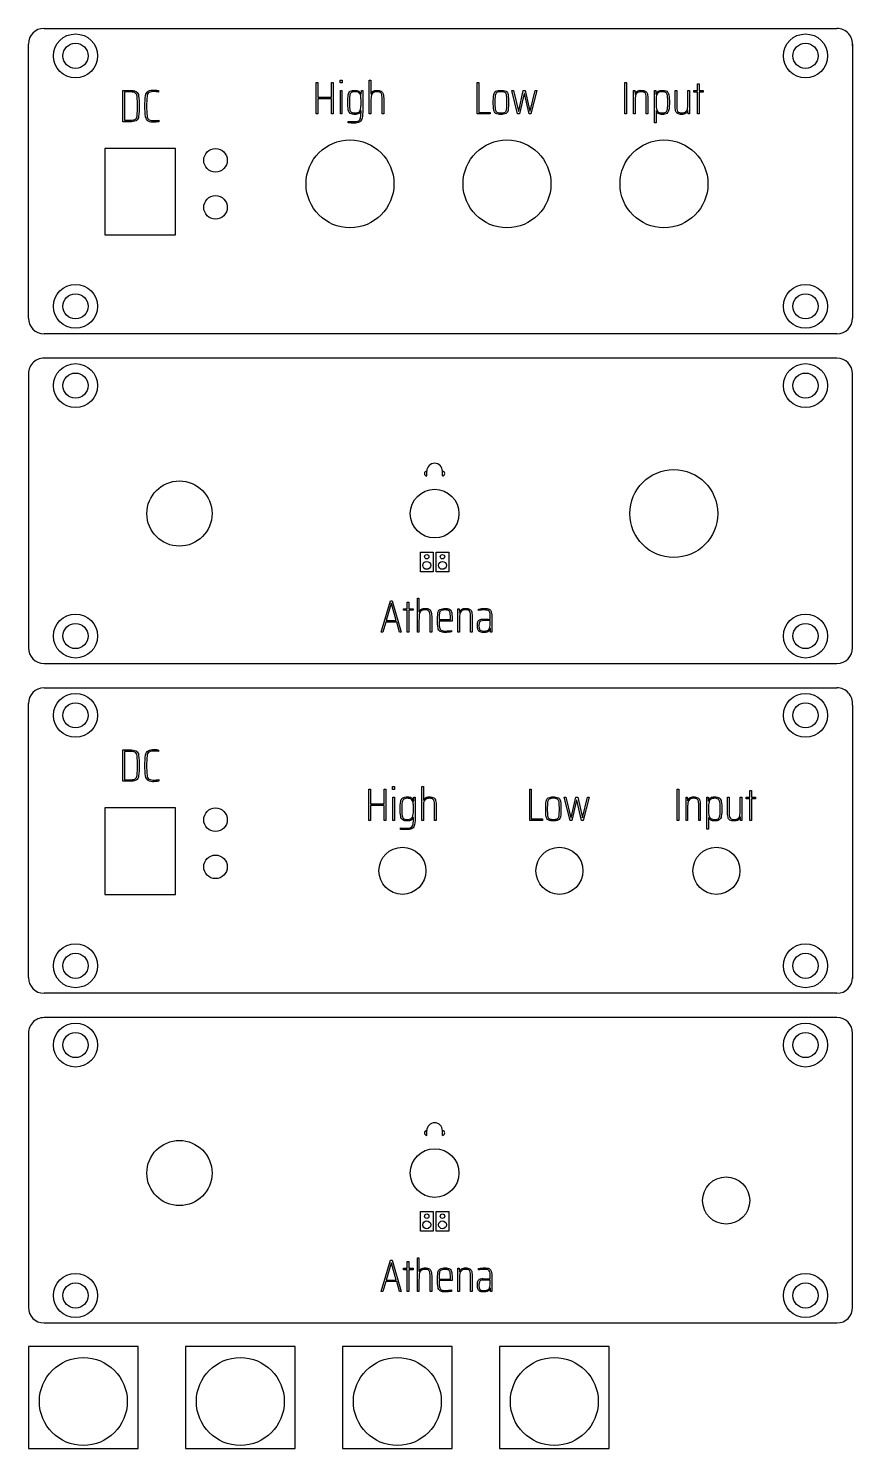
# Model space of a CAD drawing. Header units: millimetres. Extents: x 1 to 190, y 1 to 182.
# Drawn here: x 1 to 106, y 1 to 181.9 of the extents above; entities that cross this region are included whole.
import ezdxf

# ---------------------------------------------------------------- set-up
doc = ezdxf.new("R2010")
doc.units = ezdxf.units.MM
doc.layers.get('0').update_dxf_attribs({"lineweight": 25, "true_color": 0xffffff})

# ---------------------------------------------------------------- blocks, each defined once
blk = doc.blocks.new('block 1')
at = {"color": 1, "true_color": 0xff0000}
for p, q in [((-1, -0.6), (-1, 0)), ((1, -0.6), (1, 0))]:
    blk.add_line(p, q, dxfattribs=at)
for centre, radius, start, end in [((0, 0), 1, 0, 180), ((-1, -0.3), 0.3, 90, 270), ((1, -0.3), 0.3, 270, 90)]:
    blk.add_arc(centre, radius, start, end, dxfattribs=at)
blk = doc.blocks.new('block 2')
at = {"color": 1, "true_color": 0xff0000}
for p, q in [((-1.8, 1.2), (-0.2, 1.2)), ((-1.8, -1.3), (-1.8, 1.2)), ((-0.2, 1.2), (-0.2, -1.3)), ((0.2, 1.2), (1.8, 1.2)), ((0.2, -1.3), (0.2, 1.2)), ((1.8, 1.2), (1.8, -1.3)), ((-0.2, -1.3), (-1.8, -1.3)), ((1.8, -1.3), (0.2, -1.3))]:
    blk.add_line(p, q, dxfattribs=at)
for centre, radius in [((-1, -0.5), 0.5), ((-1, 0.6), 0.283), ((1, -0.5), 0.5), ((1, 0.6), 0.283)]:
    blk.add_circle(centre, radius, dxfattribs=at)

msp = doc.modelspace()

# ---------------------------------------------------------------- linework, layer by layer
for p, q in [((3, 181.9), (104, 181.9)), ((1, 145), (1, 179.9)), ((106, 179.9), (106, 145)), ((19.72, 166.6), (10.72, 166.6)), ((10.72, 166.6), (10.72, 155.6)), ((19.72, 155.6), (19.72, 166.6)), ((10.72, 155.6), (19.72, 155.6)), ((104, 143), (3, 143)), ((104, 139.9), (3, 139.9)), ((1, 137.9), (1, 103)), ((106, 103), (106, 137.9)), ((3, 101), (104, 101)), ((3, 97.9), (104, 97.9)), ((1, 61), (1, 95.9)), ((105.99, 95.7), (106, 60.86)), ((19.72, 82.6), (10.72, 82.6)), ((10.72, 82.6), (10.72, 71.6)), ((19.72, 71.6), (19.72, 82.6)), ((10.72, 71.6), (19.72, 71.6)), ((104, 59), (3, 59)), ((104, 55.9), (3, 55.9)), ((1, 53.9), (1, 19)), ((106, 19), (106, 53.9)), ((3, 17), (104, 17)), ((15, 14), (1, 14)), ((1, 14), (1, 1)), ((15, 1), (15, 14)), ((35, 14), (21, 14)), ((21, 14), (21, 1)), ((35, 1), (35, 14)), ((55, 14), (41, 14)), ((41, 14), (41, 1)), ((55, 1), (55, 14)), ((75, 14), (61, 14)), ((61, 14), (61, 1)), ((75, 1), (75, 14)), ((1, 1), (15, 1)), ((21, 1), (35, 1)), ((41, 1), (55, 1)), ((61, 1), (75, 1))]:
    msp.add_line(p, q)
at = {"color": 1, "true_color": 0xff0000, "flags": 128}
for points in [[(13.04, 174), (13.93, 174, -0.122867), (14.73, 173.86, -0.2223), (15.04, 173.33, -0.040091), (15.11, 172, -0.040114), (15.04, 170.67, -0.221995), (14.73, 170.14, -0.123146), (13.93, 170), (13.04, 170)], [(13.89, 170.2, 0.102889), (14.58, 170.29, 0.235598), (14.84, 170.74, 0.038495), (14.9, 172, 0.04012), (14.84, 173.26, 0.231086), (14.58, 173.71, 0.103813), (13.89, 173.8), (13.25, 173.8), (13.25, 170.2)], [(17.6, 170.01, -0.052048), (16.98, 169.95, -0.128889), (16.24, 170.09, -0.211008), (15.93, 170.65, -0.043341), (15.85, 172, -0.043302), (15.93, 173.35, -0.208597), (16.24, 173.9, -0.131484), (16.98, 174.05, -0.028645), (17.31, 174.03, -0.034962), (17.59, 173.98), (17.59, 173.79, 0.052522), (17.03, 173.85, 0.128668), (16.37, 173.73, 0.214802), (16.12, 173.25, 0.035998), (16.06, 172, 0.035998), (16.12, 170.75, 0.214802), (16.37, 170.27, 0.128668), (17.03, 170.15, 0.026523), (17.33, 170.17, 0.024471), (17.6, 170.21)], [(42.54, 169.84, -0.01761), (41.74, 169.87), (41.74, 170.06, 0.019791), (42.52, 170.03, 0.133864), (43.09, 170.14, 0.207149), (43.32, 170.52, 0.048878), (43.38, 171.35), (43.38, 171.4), (43.36, 171.4, -0.202024), (43.1, 171.06, -0.126772), (42.6, 170.95, -0.141326), (42.01, 171.08, -0.197094), (41.75, 171.52, -0.049928), (41.69, 172.48, -0.049914), (41.75, 173.45, -0.197094), (42.01, 173.89, -0.141326), (42.6, 174.01, -0.115469), (43.1, 173.91, -0.218241), (43.38, 173.51), (43.41, 173.51), (43.42, 173.97), (43.59, 173.97), (43.59, 171.46, -0.051788), (43.51, 170.47, -0.196112), (43.21, 169.99, -0.143771)], [(42.64, 171.14, 0.150992), (43.09, 171.25, 0.191171), (43.31, 171.61, 0.041435), (43.37, 171.98, 0.017574), (43.38, 172.48, 0.011122), (43.37, 172.98, 0.04678), (43.33, 173.31, 0.17791), (43.1, 173.71, 0.157162), (42.64, 173.83, 0.130106), (42.14, 173.73, 0.210784), (41.94, 173.37, 0.042405), (41.89, 172.48, 0.042419), (41.94, 171.6, 0.210784), (42.14, 171.23, 0.130106)], [(46.06, 172.83, 0.053829), (46.01, 173.48, 0.224092), (45.82, 173.76, 0.110391), (45.38, 173.83, 0.199731), (44.87, 173.66, 0.167681), (44.67, 173.25, 0.032139), (44.64, 172.53), (44.64, 171), (44.43, 171), (44.43, 175.32), (44.64, 175.32), (44.64, 173.58), (44.66, 173.58), (44.66, 173.58), (44.66, 173.59), (44.66, 173.59), (44.67, 173.59), (44.67, 173.6), (44.67, 173.6), (44.67, 173.6), (44.67, 173.61), (44.67, 173.61), (44.67, 173.61), (44.67, 173.62), (44.68, 173.62), (44.68, 173.62), (44.68, 173.63), (44.68, 173.63), (44.68, 173.63), (44.68, 173.64), (44.68, 173.64), (44.68, 173.64), (44.69, 173.65), (44.69, 173.65), (44.69, 173.65), (44.69, 173.66), (44.69, 173.66), (44.69, 173.66), (44.69, 173.66), (44.7, 173.67), (44.7, 173.67), (44.7, 173.67), (44.7, 173.68), (44.7, 173.68), (44.7, 173.68), (44.71, 173.69), (44.71, 173.69), (44.71, 173.69), (44.71, 173.69), (44.71, 173.7), (44.71, 173.7), (44.72, 173.7), (44.72, 173.71), (44.72, 173.71), (44.72, 173.71), (44.72, 173.71), (44.72, 173.72), (44.73, 173.72), (44.73, 173.72), (44.73, 173.72), (44.73, 173.73), (44.73, 173.73), (44.73, 173.73), (44.74, 173.74), (44.74, 173.74), (44.74, 173.74), (44.74, 173.74), (44.74, 173.75), (44.75, 173.75), (44.75, 173.75), (44.75, 173.75), (44.75, 173.76), (44.75, 173.76), (44.76, 173.76), (44.76, 173.76), (44.76, 173.77), (44.76, 173.77), (44.76, 173.77), (44.77, 173.77), (44.77, 173.78), (44.77, 173.78), (44.77, 173.78), (44.77, 173.78), (44.78, 173.79), (44.78, 173.79), (44.78, 173.79), (44.78, 173.79), (44.79, 173.8), (44.79, 173.8), (44.79, 173.8), (44.79, 173.8), (44.79, 173.81), (44.8, 173.81), (44.8, 173.81), (44.8, 173.81), (44.8, 173.82), (44.81, 173.82), (44.81, 173.82), (44.81, 173.82), (44.81, 173.82), (44.82, 173.83), (44.82, 173.83), (44.82, 173.83), (44.82, 173.83), (44.82, 173.84), (44.83, 173.84), (44.83, 173.84), (44.83, 173.84), (44.83, 173.84), (44.84, 173.85), (44.84, 173.85), (44.84, 173.85), (44.85, 173.85), (44.85, 173.85), (44.85, 173.86), (44.85, 173.86), (44.86, 173.86), (44.86, 173.86), (44.86, 173.86), (44.86, 173.87), (44.87, 173.87), (44.87, 173.87), (44.87, 173.87), (44.87, 173.87), (44.88, 173.88), (44.88, 173.88), (44.88, 173.88), (44.89, 173.88), (44.89, 173.88), (44.89, 173.88), (44.89, 173.89), (44.9, 173.89), (44.9, 173.89), (44.9, 173.89), (44.91, 173.89), (44.91, 173.9), (44.91, 173.9), (44.91, 173.9), (44.92, 173.9), (44.92, 173.9), (44.92, 173.9), (44.93, 173.91), (44.93, 173.91), (44.93, 173.91), (44.94, 173.91), (44.94, 173.91), (44.94, 173.91), (44.94, 173.92), (44.95, 173.92), (44.95, 173.92), (44.95, 173.92), (44.96, 173.92), (44.96, 173.92), (44.96, 173.92), (44.97, 173.93), (44.97, 173.93), (44.97, 173.93), (44.98, 173.93), (44.98, 173.93), (44.98, 173.93), (44.99, 173.94), (44.99, 173.94), (44.99, 173.94), (45, 173.94), (45, 173.94), (45, 173.94), (45.01, 173.94), (45.01, 173.94), (45.01, 173.95), (45.02, 173.95), (45.02, 173.95), (45.02, 173.95), (45.03, 173.95), (45.03, 173.95), (45.03, 173.95), (45.04, 173.95), (45.04, 173.96), (45.04, 173.96), (45.05, 173.96), (45.05, 173.96), (45.06, 173.96), (45.06, 173.96), (45.06, 173.96), (45.07, 173.96), (45.07, 173.97), (45.07, 173.97), (45.08, 173.97), (45.08, 173.97), (45.08, 173.97), (45.09, 173.97), (45.09, 173.97), (45.1, 173.97), (45.1, 173.97), (45.1, 173.97), (45.11, 173.98), (45.11, 173.98), (45.11, 173.98), (45.12, 173.98), (45.12, 173.98), (45.13, 173.98), (45.13, 173.98), (45.13, 173.98), (45.14, 173.98), (45.14, 173.98), (45.15, 173.98), (45.15, 173.99), (45.15, 173.99), (45.16, 173.99), (45.16, 173.99), (45.17, 173.99), (45.17, 173.99), (45.17, 173.99), (45.18, 173.99), (45.18, 173.99), (45.19, 173.99), (45.19, 173.99), (45.19, 173.99), (45.2, 173.99), (45.2, 174), (45.21, 174), (45.21, 174), (45.21, 174), (45.22, 174), (45.22, 174), (45.23, 174), (45.23, 174), (45.24, 174), (45.24, 174), (45.24, 174), (45.25, 174), (45.25, 174), (45.26, 174), (45.26, 174), (45.27, 174), (45.27, 174), (45.28, 174), (45.28, 174), (45.28, 174.01), (45.29, 174.01), (45.29, 174.01), (45.3, 174.01), (45.3, 174.01), (45.31, 174.01), (45.31, 174.01), (45.32, 174.01), (45.32, 174.01), (45.32, 174.01), (45.33, 174.01), (45.33, 174.01), (45.34, 174.01), (45.34, 174.01), (45.35, 174.01), (45.35, 174.01), (45.36, 174.01), (45.36, 174.01), (45.37, 174.01), (45.37, 174.01), (45.38, 174.01), (45.38, 174.01), (45.39, 174.01), (45.39, 174.01), (45.4, 174.01), (45.4, 174.01), (45.4, 174.01), (45.41, 174.01), (45.41, 174.01), (45.42, 174.01), (45.42, 174.01), (45.43, 174.01, -0.136295), (45.96, 173.9, -0.197021), (46.2, 173.55, -0.058789), (46.26, 172.86), (46.26, 171), (46.06, 171)], [(61.19, 170.95, -0.124074), (60.54, 171.07, -0.22217), (60.29, 171.49, -0.042161), (60.23, 172.48, -0.041898), (60.29, 173.47, -0.219233), (60.54, 173.89, -0.127095), (61.19, 174.01, -0.125954), (61.85, 173.89, -0.220964), (62.11, 173.47, -0.042143), (62.17, 172.48, -0.042407), (62.11, 171.49, -0.221585), (61.85, 171.07, -0.123765)], [(61.19, 171.14, 0.132399), (61.73, 171.24, 0.217574), (61.92, 171.59, 0.03455), (61.96, 172.48, 0.03442), (61.92, 173.37, 0.21423), (61.73, 173.72, 0.135726), (61.19, 173.83, 0.137251), (60.67, 173.72, 0.211854), (60.47, 173.37, 0.034134), (60.43, 172.48, 0.034264), (60.47, 171.59, 0.215195), (60.67, 171.24, 0.133891)], [(79.72, 172.83, 0.053829), (79.67, 173.48, 0.224092), (79.48, 173.76, 0.110391), (79.04, 173.83, 0.199731), (78.53, 173.66, 0.167681), (78.33, 173.25, 0.032139), (78.3, 172.53), (78.3, 171), (78.1, 171), (78.1, 173.97), (78.25, 173.97), (78.28, 173.51), (78.3, 173.51, -0.16057), (78.53, 173.88, -0.164033), (79.09, 174.01, -0.136295), (79.62, 173.9, -0.197021), (79.86, 173.55, -0.058789), (79.92, 172.86), (79.92, 171), (79.72, 171)], [(80.76, 173.97), (80.92, 173.97), (80.94, 173.51), (80.96, 173.51, -0.219118), (81.24, 173.91, -0.115345), (81.75, 174.01, -0.140494), (82.33, 173.89, -0.198989), (82.59, 173.44, -0.049925), (82.66, 172.48, -0.050169), (82.59, 171.52, -0.196524), (82.33, 171.08, -0.141444), (81.75, 170.95, -0.126641), (81.24, 171.06, -0.203044), (80.98, 171.4), (80.96, 171.4), (80.96, 169.88), (80.76, 169.88)], [(81.71, 171.14, 0.130106), (82.2, 171.23, 0.210784), (82.4, 171.6, 0.042419), (82.46, 172.48, 0.042405), (82.4, 173.37, 0.210784), (82.2, 173.73, 0.130106), (81.71, 173.83, 0.148977), (81.25, 173.71, 0.194845), (81.03, 173.35, 0.044686), (80.97, 172.99, 0.014322), (80.96, 172.48, 0.048153), (81.01, 171.67, 0.176522), (81.25, 171.26, 0.160618)], [(85.03, 171.45), (85.01, 171.45, -0.165342), (84.77, 171.09, -0.160836), (84.22, 170.95, -0.136295), (83.68, 171.06, -0.197021), (83.45, 171.41, -0.058789), (83.39, 172.1), (83.39, 173.97), (83.59, 173.97), (83.59, 172.13, 0.056371), (83.64, 171.49, 0.220909), (83.83, 171.21, 0.110913), (84.26, 171.14, 0.199988), (84.77, 171.3, 0.167013), (84.97, 171.72, 0.032452), (85.01, 172.43), (85.01, 173.97), (85.21, 173.97), (85.21, 171), (85.05, 171)], [(52.18, 106.83, 0.053829), (52.13, 107.48, 0.224092), (51.94, 107.76, 0.110391), (51.51, 107.83, 0.199731), (50.99, 107.66, 0.167681), (50.8, 107.25, 0.032139), (50.76, 106.53), (50.76, 105), (50.56, 105), (50.56, 109.32), (50.76, 109.32), (50.76, 107.58), (50.78, 107.58), (50.79, 107.58), (50.79, 107.59), (50.79, 107.59), (50.79, 107.59), (50.79, 107.6), (50.79, 107.6), (50.79, 107.6), (50.79, 107.61), (50.79, 107.61), (50.8, 107.61), (50.8, 107.62), (50.8, 107.62), (50.8, 107.62), (50.8, 107.63), (50.8, 107.63), (50.8, 107.63), (50.81, 107.64), (50.81, 107.64), (50.81, 107.64), (50.81, 107.65), (50.81, 107.65), (50.81, 107.65), (50.81, 107.66), (50.82, 107.66), (50.82, 107.66), (50.82, 107.66), (50.82, 107.67), (50.82, 107.67), (50.82, 107.67), (50.82, 107.68), (50.83, 107.68), (50.83, 107.68), (50.83, 107.69), (50.83, 107.69), (50.83, 107.69), (50.83, 107.69), (50.84, 107.7), (50.84, 107.7), (50.84, 107.7), (50.84, 107.71), (50.84, 107.71), (50.84, 107.71), (50.85, 107.71), (50.85, 107.72), (50.85, 107.72), (50.85, 107.72), (50.85, 107.72), (50.85, 107.73), (50.86, 107.73), (50.86, 107.73), (50.86, 107.74), (50.86, 107.74), (50.86, 107.74), (50.87, 107.74), (50.87, 107.75), (50.87, 107.75), (50.87, 107.75), (50.87, 107.75), (50.87, 107.76), (50.88, 107.76), (50.88, 107.76), (50.88, 107.76), (50.88, 107.77), (50.88, 107.77), (50.89, 107.77), (50.89, 107.77), (50.89, 107.78), (50.89, 107.78), (50.9, 107.78), (50.9, 107.78), (50.9, 107.79), (50.9, 107.79), (50.9, 107.79), (50.91, 107.79), (50.91, 107.8), (50.91, 107.8), (50.91, 107.8), (50.92, 107.8), (50.92, 107.81), (50.92, 107.81), (50.92, 107.81), (50.92, 107.81), (50.93, 107.82), (50.93, 107.82), (50.93, 107.82), (50.93, 107.82), (50.94, 107.82), (50.94, 107.83), (50.94, 107.83), (50.94, 107.83), (50.95, 107.83), (50.95, 107.84), (50.95, 107.84), (50.95, 107.84), (50.96, 107.84), (50.96, 107.84), (50.96, 107.85), (50.96, 107.85), (50.97, 107.85), (50.97, 107.85), (50.97, 107.85), (50.97, 107.86), (50.98, 107.86), (50.98, 107.86), (50.98, 107.86), (50.98, 107.86), (50.99, 107.87), (50.99, 107.87), (50.99, 107.87), (50.99, 107.87), (51, 107.87), (51, 107.88), (51, 107.88), (51.01, 107.88), (51.01, 107.88), (51.01, 107.88), (51.01, 107.88), (51.02, 107.89), (51.02, 107.89), (51.02, 107.89), (51.03, 107.89), (51.03, 107.89), (51.03, 107.9), (51.03, 107.9), (51.04, 107.9), (51.04, 107.9), (51.04, 107.9), (51.05, 107.9), (51.05, 107.91), (51.05, 107.91), (51.06, 107.91), (51.06, 107.91), (51.06, 107.91), (51.06, 107.91), (51.07, 107.92), (51.07, 107.92), (51.07, 107.92), (51.08, 107.92), (51.08, 107.92), (51.08, 107.92), (51.09, 107.92), (51.09, 107.93), (51.09, 107.93), (51.1, 107.93), (51.1, 107.93), (51.1, 107.93), (51.11, 107.93), (51.11, 107.94), (51.11, 107.94), (51.12, 107.94), (51.12, 107.94), (51.12, 107.94), (51.13, 107.94), (51.13, 107.94), (51.13, 107.94), (51.14, 107.95), (51.14, 107.95), (51.14, 107.95), (51.15, 107.95), (51.15, 107.95), (51.15, 107.95), (51.16, 107.95), (51.16, 107.95), (51.16, 107.96), (51.17, 107.96), (51.17, 107.96), (51.17, 107.96), (51.18, 107.96), (51.18, 107.96), (51.19, 107.96), (51.19, 107.96), (51.19, 107.97), (51.2, 107.97), (51.2, 107.97), (51.2, 107.97), (51.21, 107.97), (51.21, 107.97), (51.22, 107.97), (51.22, 107.97), (51.22, 107.97), (51.23, 107.97), (51.23, 107.98), (51.23, 107.98), (51.24, 107.98), (51.24, 107.98), (51.25, 107.98), (51.25, 107.98), (51.25, 107.98), (51.26, 107.98), (51.26, 107.98), (51.26, 107.98), (51.27, 107.98), (51.27, 107.99), (51.28, 107.99), (51.28, 107.99), (51.28, 107.99), (51.29, 107.99), (51.29, 107.99), (51.3, 107.99), (51.3, 107.99), (51.31, 107.99), (51.31, 107.99), (51.31, 107.99), (51.32, 107.99), (51.32, 107.99), (51.33, 108), (51.33, 108), (51.33, 108), (51.34, 108), (51.34, 108), (51.35, 108), (51.35, 108), (51.36, 108), (51.36, 108), (51.36, 108), (51.37, 108), (51.37, 108), (51.38, 108), (51.38, 108), (51.39, 108), (51.39, 108), (51.39, 108), (51.4, 108), (51.4, 108), (51.41, 108.01), (51.41, 108.01), (51.42, 108.01), (51.42, 108.01), (51.43, 108.01), (51.43, 108.01), (51.43, 108.01), (51.44, 108.01), (51.44, 108.01), (51.45, 108.01), (51.45, 108.01), (51.46, 108.01), (51.46, 108.01), (51.47, 108.01), (51.47, 108.01), (51.48, 108.01), (51.48, 108.01), (51.49, 108.01), (51.49, 108.01), (51.49, 108.01), (51.5, 108.01), (51.5, 108.01), (51.51, 108.01), (51.51, 108.01), (51.52, 108.01), (51.52, 108.01), (51.53, 108.01), (51.53, 108.01), (51.54, 108.01), (51.54, 108.01), (51.55, 108.01), (51.55, 108.01, -0.136295), (52.09, 107.9, -0.197021), (52.32, 107.55, -0.058789), (52.38, 106.86), (52.38, 105), (52.18, 105)], [(54.98, 106.41), (53.32, 106.41, 0.045746), (53.37, 105.6, 0.208794), (53.59, 105.24, 0.133611), (54.13, 105.14, 0.026382), (54.53, 105.16, 0.029291), (54.9, 105.22), (54.9, 105.03, -0.026894), (54.54, 104.98, -0.025861), (54.1, 104.95, -0.130201), (53.46, 105.08, -0.20984), (53.19, 105.51, -0.050244), (53.12, 106.48, -0.038887), (53.17, 107.44, -0.210723), (53.43, 107.87, -0.141013), (54.1, 108.01, -0.148705), (54.7, 107.88, -0.204159), (54.93, 107.45, -0.036381), (54.98, 106.49)], [(54.09, 107.83, 0.119564), (53.57, 107.74, 0.221664), (53.37, 107.41, 0.044533), (53.32, 106.6), (54.78, 106.6), (54.78, 106.72, 0.058568), (54.72, 107.45, 0.213075), (54.52, 107.75, 0.11379)], [(57.34, 106.83, 0.053829), (57.29, 107.48, 0.224092), (57.11, 107.76, 0.110391), (56.67, 107.83, 0.199731), (56.16, 107.66, 0.167681), (55.96, 107.25, 0.032139), (55.92, 106.53), (55.92, 105), (55.72, 105), (55.72, 107.97), (55.88, 107.97), (55.9, 107.51), (55.92, 107.51, -0.16057), (56.16, 107.88, -0.164033), (56.71, 108.01, -0.136295), (57.25, 107.9, -0.197021), (57.48, 107.55, -0.058789), (57.55, 106.86), (57.55, 105), (57.34, 105)], [(59.03, 104.95, -0.087098), (58.55, 105.02, -0.201347), (58.28, 105.27, -0.106595), (58.2, 105.8, -0.081119), (58.26, 106.31, -0.205894), (58.48, 106.57, -0.108668), (58.92, 106.65, -0.007291), (59.84, 106.62), (59.84, 106.88, 0.063387), (59.79, 107.51, 0.240239), (59.58, 107.76, 0.087065), (59.08, 107.83, 0.025903), (58.71, 107.8, 0.022618), (58.35, 107.75), (58.35, 107.94, -0.047627), (59.14, 108.01, -0.104614), (59.71, 107.92, -0.217057), (59.97, 107.6, -0.072088), (60.05, 106.92), (60.05, 105), (59.89, 105), (59.87, 105.45), (59.84, 105.45, -0.239897), (59.55, 105.05, -0.105193)], [(59.03, 105.14, 0.086144), (59.49, 105.2, 0.234735), (59.74, 105.49, 0.041434), (59.82, 105.83, 0.033738), (59.84, 106.22), (59.84, 106.46), (58.97, 106.46, 0.087257), (58.61, 106.41, 0.232063), (58.45, 106.23, 0.075336), (58.4, 105.8, 0.083897), (58.45, 105.38, 0.223433), (58.64, 105.19, 0.087864)], [(13.04, 90), (13.93, 90, -0.122867), (14.73, 89.86, -0.2223), (15.04, 89.33, -0.040091), (15.11, 88, -0.040114), (15.04, 86.67, -0.221995), (14.73, 86.14, -0.123146), (13.93, 86), (13.04, 86)], [(13.89, 86.2, 0.102889), (14.58, 86.29, 0.235598), (14.84, 86.74, 0.038495), (14.9, 88, 0.04012), (14.84, 89.26, 0.231086), (14.58, 89.71, 0.103813), (13.89, 89.8), (13.25, 89.8), (13.25, 86.2)], [(17.6, 86.01, -0.052048), (16.98, 85.95, -0.128889), (16.24, 86.09, -0.211008), (15.93, 86.65, -0.043341), (15.85, 88, -0.043302), (15.93, 89.35, -0.208597), (16.24, 89.9, -0.131484), (16.98, 90.05, -0.028645), (17.31, 90.03, -0.034962), (17.59, 89.98), (17.59, 89.79, 0.052522), (17.03, 89.85, 0.128668), (16.37, 89.73, 0.214802), (16.12, 89.25, 0.035998), (16.06, 88, 0.035998), (16.12, 86.75, 0.214802), (16.37, 86.27, 0.128668), (17.03, 86.15, 0.026523), (17.33, 86.17, 0.024471), (17.6, 86.21)], [(52.74, 82.83, 0.053829), (52.69, 83.48, 0.224092), (52.5, 83.76, 0.110391), (52.06, 83.83, 0.199731), (51.55, 83.66, 0.167681), (51.35, 83.25, 0.032139), (51.32, 82.53), (51.32, 81), (51.11, 81), (51.11, 85.32), (51.32, 85.32), (51.32, 83.58), (51.34, 83.58), (51.34, 83.58), (51.34, 83.59), (51.34, 83.59), (51.35, 83.59), (51.35, 83.6), (51.35, 83.6), (51.35, 83.6), (51.35, 83.61), (51.35, 83.61), (51.35, 83.61), (51.35, 83.62), (51.36, 83.62), (51.36, 83.62), (51.36, 83.63), (51.36, 83.63), (51.36, 83.63), (51.36, 83.64), (51.36, 83.64), (51.36, 83.64), (51.37, 83.65), (51.37, 83.65), (51.37, 83.65), (51.37, 83.66), (51.37, 83.66), (51.37, 83.66), (51.37, 83.66), (51.38, 83.67), (51.38, 83.67), (51.38, 83.67), (51.38, 83.68), (51.38, 83.68), (51.38, 83.68), (51.39, 83.69), (51.39, 83.69), (51.39, 83.69), (51.39, 83.69), (51.39, 83.7), (51.39, 83.7), (51.4, 83.7), (51.4, 83.71), (51.4, 83.71), (51.4, 83.71), (51.4, 83.71), (51.4, 83.72), (51.41, 83.72), (51.41, 83.72), (51.41, 83.72), (51.41, 83.73), (51.41, 83.73), (51.41, 83.73), (51.42, 83.74), (51.42, 83.74), (51.42, 83.74), (51.42, 83.74), (51.42, 83.75), (51.43, 83.75), (51.43, 83.75), (51.43, 83.75), (51.43, 83.76), (51.43, 83.76), (51.44, 83.76), (51.44, 83.76), (51.44, 83.77), (51.44, 83.77), (51.44, 83.77), (51.45, 83.77), (51.45, 83.78), (51.45, 83.78), (51.45, 83.78), (51.45, 83.78), (51.46, 83.79), (51.46, 83.79), (51.46, 83.79), (51.46, 83.79), (51.47, 83.8), (51.47, 83.8), (51.47, 83.8), (51.47, 83.8), (51.47, 83.81), (51.48, 83.81), (51.48, 83.81), (51.48, 83.81), (51.48, 83.82), (51.49, 83.82), (51.49, 83.82), (51.49, 83.82), (51.49, 83.82), (51.5, 83.83), (51.5, 83.83), (51.5, 83.83), (51.5, 83.83), (51.5, 83.84), (51.51, 83.84), (51.51, 83.84), (51.51, 83.84), (51.51, 83.84), (51.52, 83.85), (51.52, 83.85), (51.52, 83.85), (51.53, 83.85), (51.53, 83.85), (51.53, 83.86), (51.53, 83.86), (51.54, 83.86), (51.54, 83.86), (51.54, 83.86), (51.54, 83.87), (51.55, 83.87), (51.55, 83.87), (51.55, 83.87), (51.55, 83.87), (51.56, 83.88), (51.56, 83.88), (51.56, 83.88), (51.57, 83.88), (51.57, 83.88), (51.57, 83.88), (51.57, 83.89), (51.58, 83.89), (51.58, 83.89), (51.58, 83.89), (51.59, 83.89), (51.59, 83.9), (51.59, 83.9), (51.59, 83.9), (51.6, 83.9), (51.6, 83.9), (51.6, 83.9), (51.61, 83.91), (51.61, 83.91), (51.61, 83.91), (51.62, 83.91), (51.62, 83.91), (51.62, 83.91), (51.62, 83.92), (51.63, 83.92), (51.63, 83.92), (51.63, 83.92), (51.64, 83.92), (51.64, 83.92), (51.64, 83.92), (51.65, 83.93), (51.65, 83.93), (51.65, 83.93), (51.66, 83.93), (51.66, 83.93), (51.66, 83.93), (51.67, 83.94), (51.67, 83.94), (51.67, 83.94), (51.68, 83.94), (51.68, 83.94), (51.68, 83.94), (51.69, 83.94), (51.69, 83.94), (51.69, 83.95), (51.7, 83.95), (51.7, 83.95), (51.7, 83.95), (51.71, 83.95), (51.71, 83.95), (51.71, 83.95), (51.72, 83.95), (51.72, 83.96), (51.72, 83.96), (51.73, 83.96), (51.73, 83.96), (51.74, 83.96), (51.74, 83.96), (51.74, 83.96), (51.75, 83.96), (51.75, 83.97), (51.75, 83.97), (51.76, 83.97), (51.76, 83.97), (51.76, 83.97), (51.77, 83.97), (51.77, 83.97), (51.78, 83.97), (51.78, 83.97), (51.78, 83.97), (51.79, 83.98), (51.79, 83.98), (51.79, 83.98), (51.8, 83.98), (51.8, 83.98), (51.81, 83.98), (51.81, 83.98), (51.81, 83.98), (51.82, 83.98), (51.82, 83.98), (51.83, 83.98), (51.83, 83.99), (51.83, 83.99), (51.84, 83.99), (51.84, 83.99), (51.85, 83.99), (51.85, 83.99), (51.85, 83.99), (51.86, 83.99), (51.86, 83.99), (51.87, 83.99), (51.87, 83.99), (51.87, 83.99), (51.88, 83.99), (51.88, 84), (51.89, 84), (51.89, 84), (51.89, 84), (51.9, 84), (51.9, 84), (51.91, 84), (51.91, 84), (51.92, 84), (51.92, 84), (51.92, 84), (51.93, 84), (51.93, 84), (51.94, 84), (51.94, 84), (51.95, 84), (51.95, 84), (51.96, 84), (51.96, 84), (51.96, 84.01), (51.97, 84.01), (51.97, 84.01), (51.98, 84.01), (51.98, 84.01), (51.99, 84.01), (51.99, 84.01), (52, 84.01), (52, 84.01), (52, 84.01), (52.01, 84.01), (52.01, 84.01), (52.02, 84.01), (52.02, 84.01), (52.03, 84.01), (52.03, 84.01), (52.04, 84.01), (52.04, 84.01), (52.05, 84.01), (52.05, 84.01), (52.06, 84.01), (52.06, 84.01), (52.07, 84.01), (52.07, 84.01), (52.08, 84.01), (52.08, 84.01), (52.08, 84.01), (52.09, 84.01), (52.09, 84.01), (52.1, 84.01), (52.1, 84.01), (52.11, 84.01, -0.136295), (52.64, 83.9, -0.197021), (52.88, 83.55, -0.058789), (52.94, 82.86), (52.94, 81), (52.74, 81)], [(49.22, 79.84, -0.01761), (48.42, 79.87), (48.42, 80.06, 0.019791), (49.2, 80.03, 0.133864), (49.77, 80.14, 0.207149), (50, 80.52, 0.048878), (50.06, 81.35), (50.06, 81.4), (50.04, 81.4, -0.202024), (49.78, 81.06, -0.126772), (49.28, 80.95, -0.141326), (48.69, 81.08, -0.197094), (48.43, 81.52, -0.049928), (48.37, 82.48, -0.049914), (48.43, 83.45, -0.197094), (48.69, 83.89, -0.141326), (49.28, 84.01, -0.115469), (49.78, 83.91, -0.218241), (50.06, 83.51), (50.09, 83.51), (50.1, 83.97), (50.27, 83.97), (50.27, 81.46, -0.051788), (50.19, 80.47, -0.196112), (49.89, 79.99, -0.143771)], [(49.32, 81.14, 0.150992), (49.77, 81.25, 0.191171), (49.99, 81.61, 0.041435), (50.05, 81.98, 0.017574), (50.06, 82.48, 0.011122), (50.05, 82.98, 0.04678), (50.01, 83.31, 0.17791), (49.78, 83.71, 0.157162), (49.32, 83.83, 0.130106), (48.82, 83.73, 0.210784), (48.62, 83.37, 0.042405), (48.57, 82.48, 0.042419), (48.62, 81.6, 0.210784), (48.82, 81.23, 0.130106)], [(67.87, 80.95, -0.124074), (67.22, 81.07, -0.22217), (66.97, 81.49, -0.042161), (66.91, 82.48, -0.041898), (66.97, 83.47, -0.219233), (67.22, 83.89, -0.127095), (67.87, 84.01, -0.125954), (68.53, 83.89, -0.220964), (68.79, 83.47, -0.042143), (68.85, 82.48, -0.042407), (68.79, 81.49, -0.221585), (68.53, 81.07, -0.123765)], [(67.87, 81.14, 0.132399), (68.41, 81.24, 0.217574), (68.6, 81.59, 0.03455), (68.64, 82.48, 0.03442), (68.6, 83.37, 0.21423), (68.41, 83.72, 0.135726), (67.87, 83.83, 0.137251), (67.35, 83.72, 0.211854), (67.15, 83.37, 0.034134), (67.11, 82.48, 0.034264), (67.15, 81.59, 0.215195), (67.35, 81.24, 0.133891)], [(86.4, 82.83, 0.053829), (86.35, 83.48, 0.224092), (86.16, 83.76, 0.110391), (85.72, 83.83, 0.199731), (85.21, 83.66, 0.167681), (85.01, 83.25, 0.032139), (84.98, 82.53), (84.98, 81), (84.78, 81), (84.78, 83.97), (84.93, 83.97), (84.96, 83.51), (84.98, 83.51, -0.16057), (85.21, 83.88, -0.164033), (85.77, 84.01, -0.136295), (86.3, 83.9, -0.197021), (86.54, 83.55, -0.058789), (86.6, 82.86), (86.6, 81), (86.4, 81)], [(87.44, 83.97), (87.6, 83.97), (87.62, 83.51), (87.64, 83.51, -0.219118), (87.92, 83.91, -0.115345), (88.43, 84.01, -0.140494), (89.01, 83.89, -0.198989), (89.27, 83.44, -0.049925), (89.34, 82.48, -0.050169), (89.27, 81.52, -0.196524), (89.01, 81.08, -0.141444), (88.43, 80.95, -0.126641), (87.92, 81.06, -0.203044), (87.66, 81.4), (87.64, 81.4), (87.64, 79.88), (87.44, 79.88)], [(88.39, 81.14, 0.130106), (88.88, 81.23, 0.210784), (89.08, 81.6, 0.042419), (89.14, 82.48, 0.042405), (89.08, 83.37, 0.210784), (88.88, 83.73, 0.130106), (88.39, 83.83, 0.148977), (87.93, 83.71, 0.194845), (87.71, 83.35, 0.044686), (87.65, 82.99, 0.014322), (87.64, 82.48, 0.048153), (87.69, 81.67, 0.176522), (87.93, 81.26, 0.160618)], [(91.71, 81.45), (91.69, 81.45, -0.165342), (91.45, 81.09, -0.160836), (90.9, 80.95, -0.136295), (90.36, 81.06, -0.197021), (90.13, 81.41, -0.058789), (90.07, 82.1), (90.07, 83.97), (90.27, 83.97), (90.27, 82.13, 0.056371), (90.32, 81.49, 0.220909), (90.51, 81.21, 0.110913), (90.94, 81.14, 0.199988), (91.45, 81.3, 0.167013), (91.65, 81.72, 0.032452), (91.69, 82.43), (91.69, 83.97), (91.89, 83.97), (91.89, 81), (91.73, 81)], [(52.18, 22.83, 0.053829), (52.13, 23.48, 0.224092), (51.94, 23.76, 0.110391), (51.51, 23.83, 0.199731), (50.99, 23.66, 0.167681), (50.8, 23.25, 0.032139), (50.76, 22.53), (50.76, 21), (50.56, 21), (50.56, 25.32), (50.76, 25.32), (50.76, 23.58), (50.78, 23.58), (50.79, 23.58), (50.79, 23.59), (50.79, 23.59), (50.79, 23.59), (50.79, 23.6), (50.79, 23.6), (50.79, 23.6), (50.79, 23.61), (50.79, 23.61), (50.8, 23.61), (50.8, 23.62), (50.8, 23.62), (50.8, 23.62), (50.8, 23.63), (50.8, 23.63), (50.8, 23.63), (50.81, 23.64), (50.81, 23.64), (50.81, 23.64), (50.81, 23.65), (50.81, 23.65), (50.81, 23.65), (50.81, 23.66), (50.82, 23.66), (50.82, 23.66), (50.82, 23.66), (50.82, 23.67), (50.82, 23.67), (50.82, 23.67), (50.82, 23.68), (50.83, 23.68), (50.83, 23.68), (50.83, 23.69), (50.83, 23.69), (50.83, 23.69), (50.83, 23.69), (50.84, 23.7), (50.84, 23.7), (50.84, 23.7), (50.84, 23.71), (50.84, 23.71), (50.84, 23.71), (50.85, 23.71), (50.85, 23.72), (50.85, 23.72), (50.85, 23.72), (50.85, 23.72), (50.85, 23.73), (50.86, 23.73), (50.86, 23.73), (50.86, 23.74), (50.86, 23.74), (50.86, 23.74), (50.87, 23.74), (50.87, 23.75), (50.87, 23.75), (50.87, 23.75), (50.87, 23.75), (50.87, 23.76), (50.88, 23.76), (50.88, 23.76), (50.88, 23.76), (50.88, 23.77), (50.88, 23.77), (50.89, 23.77), (50.89, 23.77), (50.89, 23.78), (50.89, 23.78), (50.9, 23.78), (50.9, 23.78), (50.9, 23.79), (50.9, 23.79), (50.9, 23.79), (50.91, 23.79), (50.91, 23.8), (50.91, 23.8), (50.91, 23.8), (50.92, 23.8), (50.92, 23.81), (50.92, 23.81), (50.92, 23.81), (50.92, 23.81), (50.93, 23.82), (50.93, 23.82), (50.93, 23.82), (50.93, 23.82), (50.94, 23.82), (50.94, 23.83), (50.94, 23.83), (50.94, 23.83), (50.95, 23.83), (50.95, 23.84), (50.95, 23.84), (50.95, 23.84), (50.96, 23.84), (50.96, 23.84), (50.96, 23.85), (50.96, 23.85), (50.97, 23.85), (50.97, 23.85), (50.97, 23.85), (50.97, 23.86), (50.98, 23.86), (50.98, 23.86), (50.98, 23.86), (50.98, 23.86), (50.99, 23.87), (50.99, 23.87), (50.99, 23.87), (50.99, 23.87), (51, 23.87), (51, 23.88), (51, 23.88), (51.01, 23.88), (51.01, 23.88), (51.01, 23.88), (51.01, 23.88), (51.02, 23.89), (51.02, 23.89), (51.02, 23.89), (51.03, 23.89), (51.03, 23.89), (51.03, 23.9), (51.03, 23.9), (51.04, 23.9), (51.04, 23.9), (51.04, 23.9), (51.05, 23.9), (51.05, 23.91), (51.05, 23.91), (51.06, 23.91), (51.06, 23.91), (51.06, 23.91), (51.06, 23.91), (51.07, 23.92), (51.07, 23.92), (51.07, 23.92), (51.08, 23.92), (51.08, 23.92), (51.08, 23.92), (51.09, 23.92), (51.09, 23.93), (51.09, 23.93), (51.1, 23.93), (51.1, 23.93), (51.1, 23.93), (51.11, 23.93), (51.11, 23.94), (51.11, 23.94), (51.12, 23.94), (51.12, 23.94), (51.12, 23.94), (51.13, 23.94), (51.13, 23.94), (51.13, 23.94), (51.14, 23.95), (51.14, 23.95), (51.14, 23.95), (51.15, 23.95), (51.15, 23.95), (51.15, 23.95), (51.16, 23.95), (51.16, 23.95), (51.16, 23.96), (51.17, 23.96), (51.17, 23.96), (51.17, 23.96), (51.18, 23.96), (51.18, 23.96), (51.19, 23.96), (51.19, 23.96), (51.19, 23.97), (51.2, 23.97), (51.2, 23.97), (51.2, 23.97), (51.21, 23.97), (51.21, 23.97), (51.22, 23.97), (51.22, 23.97), (51.22, 23.97), (51.23, 23.97), (51.23, 23.98), (51.23, 23.98), (51.24, 23.98), (51.24, 23.98), (51.25, 23.98), (51.25, 23.98), (51.25, 23.98), (51.26, 23.98), (51.26, 23.98), (51.26, 23.98), (51.27, 23.98), (51.27, 23.99), (51.28, 23.99), (51.28, 23.99), (51.28, 23.99), (51.29, 23.99), (51.29, 23.99), (51.3, 23.99), (51.3, 23.99), (51.31, 23.99), (51.31, 23.99), (51.31, 23.99), (51.32, 23.99), (51.32, 23.99), (51.33, 24), (51.33, 24), (51.33, 24), (51.34, 24), (51.34, 24), (51.35, 24), (51.35, 24), (51.36, 24), (51.36, 24), (51.36, 24), (51.37, 24), (51.37, 24), (51.38, 24), (51.38, 24), (51.39, 24), (51.39, 24), (51.39, 24), (51.4, 24), (51.4, 24), (51.41, 24.01), (51.41, 24.01), (51.42, 24.01), (51.42, 24.01), (51.43, 24.01), (51.43, 24.01), (51.43, 24.01), (51.44, 24.01), (51.44, 24.01), (51.45, 24.01), (51.45, 24.01), (51.46, 24.01), (51.46, 24.01), (51.47, 24.01), (51.47, 24.01), (51.48, 24.01), (51.48, 24.01), (51.49, 24.01), (51.49, 24.01), (51.49, 24.01), (51.5, 24.01), (51.5, 24.01), (51.51, 24.01), (51.51, 24.01), (51.52, 24.01), (51.52, 24.01), (51.53, 24.01), (51.53, 24.01), (51.54, 24.01), (51.54, 24.01), (51.55, 24.01), (51.55, 24.01, -0.136295), (52.09, 23.9, -0.197021), (52.32, 23.55, -0.058789), (52.38, 22.86), (52.38, 21), (52.18, 21)], [(54.98, 22.41), (53.32, 22.41, 0.045746), (53.37, 21.6, 0.208794), (53.59, 21.24, 0.133611), (54.13, 21.14, 0.026382), (54.53, 21.16, 0.029291), (54.9, 21.22), (54.9, 21.03, -0.026894), (54.54, 20.98, -0.025861), (54.1, 20.95, -0.130201), (53.46, 21.08, -0.20984), (53.19, 21.51, -0.050244), (53.12, 22.48, -0.038887), (53.17, 23.44, -0.210723), (53.43, 23.87, -0.141013), (54.1, 24.01, -0.148705), (54.7, 23.88, -0.204159), (54.93, 23.45, -0.036381), (54.98, 22.49)], [(54.09, 23.83, 0.119564), (53.57, 23.74, 0.221664), (53.37, 23.41, 0.044533), (53.32, 22.6), (54.78, 22.6), (54.78, 22.72, 0.058568), (54.72, 23.45, 0.213075), (54.52, 23.75, 0.11379)], [(57.34, 22.83, 0.053829), (57.29, 23.48, 0.224092), (57.11, 23.76, 0.110391), (56.67, 23.83, 0.199731), (56.16, 23.66, 0.167681), (55.96, 23.25, 0.032139), (55.92, 22.53), (55.92, 21), (55.72, 21), (55.72, 23.97), (55.88, 23.97), (55.9, 23.51), (55.92, 23.51, -0.16057), (56.16, 23.88, -0.164033), (56.71, 24.01, -0.136295), (57.25, 23.9, -0.197021), (57.48, 23.55, -0.058789), (57.55, 22.86), (57.55, 21), (57.34, 21)], [(59.03, 20.95, -0.087098), (58.55, 21.02, -0.201347), (58.28, 21.27, -0.106595), (58.2, 21.8, -0.081119), (58.26, 22.31, -0.205894), (58.48, 22.57, -0.108668), (58.92, 22.65, -0.007291), (59.84, 22.62), (59.84, 22.88, 0.063387), (59.79, 23.51, 0.240239), (59.58, 23.76, 0.087065), (59.08, 23.83, 0.025903), (58.71, 23.8, 0.022618), (58.35, 23.75), (58.35, 23.94, -0.047627), (59.14, 24.01, -0.104614), (59.71, 23.92, -0.217057), (59.97, 23.6, -0.072088), (60.05, 22.92), (60.05, 21), (59.89, 21), (59.87, 21.45), (59.84, 21.45, -0.239897), (59.55, 21.05, -0.105193)], [(59.03, 21.14, 0.086144), (59.49, 21.2, 0.234735), (59.74, 21.49, 0.041434), (59.82, 21.83, 0.033738), (59.84, 22.22), (59.84, 22.46), (58.97, 22.46, 0.087257), (58.61, 22.41, 0.232063), (58.45, 22.23, 0.075336), (58.4, 21.8, 0.083897), (58.45, 21.38, 0.223433), (58.64, 21.19, 0.087864)]]:
    msp.add_lwpolyline(points, format="xyb", close=True, dxfattribs=at)
for points in [[(39.63, 171), (39.63, 172.92), (37.89, 172.92), (37.89, 171), (37.68, 171), (37.68, 175), (37.89, 175), (37.89, 173.12), (39.63, 173.12), (39.63, 175), (39.84, 175), (39.84, 171)], [(40.72, 174.97), (40.72, 175.32), (40.96, 175.32), (40.96, 174.97)], [(40.74, 171), (40.74, 173.97), (40.94, 173.97), (40.94, 171)], [(58.18, 171), (58.18, 175), (58.39, 175), (58.39, 171.2), (59.82, 171.2), (59.82, 171)], [(64.78, 171), (64.19, 173.59), (64.16, 173.59), (63.56, 171), (63.33, 171), (62.58, 173.97), (62.8, 173.97), (63.44, 171.35), (63.46, 171.35), (64.05, 173.97), (64.3, 173.97), (64.9, 171.35), (64.92, 171.35), (65.55, 173.97), (65.76, 173.97), (65.01, 171)], [(76.97, 171), (76.97, 175), (77.18, 175), (77.18, 171)], [(86.23, 171), (86.23, 173.78), (85.77, 173.78), (85.77, 173.97), (86.23, 173.97), (86.23, 174.83), (86.44, 174.83), (86.44, 173.97), (86.97, 173.97), (86.97, 173.78), (86.44, 173.78), (86.44, 171)], [(48.29, 105), (47.92, 106.27), (46.53, 106.27), (46.16, 105), (45.95, 105), (47.12, 109), (47.34, 109), (48.51, 105)], [(47.24, 108.63), (47.22, 108.63), (46.59, 106.47), (47.87, 106.47)], [(49.26, 105), (49.26, 107.78), (48.8, 107.78), (48.8, 107.97), (49.26, 107.97), (49.26, 108.83), (49.46, 108.83), (49.46, 107.97), (50, 107.97), (50, 107.78), (49.46, 107.78), (49.46, 105)], [(47.4, 84.97), (47.4, 85.32), (47.64, 85.32), (47.64, 84.97)], [(46.31, 81), (46.31, 82.92), (44.57, 82.92), (44.57, 81), (44.36, 81), (44.36, 85), (44.57, 85), (44.57, 83.12), (46.31, 83.12), (46.31, 85), (46.52, 85), (46.52, 81)], [(47.42, 81), (47.42, 83.97), (47.62, 83.97), (47.62, 81)], [(64.86, 81), (64.86, 85), (65.07, 85), (65.07, 81.2), (66.5, 81.2), (66.5, 81)], [(71.46, 81), (70.87, 83.59), (70.84, 83.59), (70.24, 81), (70.01, 81), (69.26, 83.97), (69.48, 83.97), (70.12, 81.35), (70.14, 81.35), (70.73, 83.97), (70.98, 83.97), (71.58, 81.35), (71.6, 81.35), (72.23, 83.97), (72.44, 83.97), (71.69, 81)], [(83.65, 81), (83.65, 85), (83.86, 85), (83.86, 81)], [(92.91, 81), (92.91, 83.78), (92.45, 83.78), (92.45, 83.97), (92.91, 83.97), (92.91, 84.83), (93.12, 84.83), (93.12, 83.97), (93.65, 83.97), (93.65, 83.78), (93.12, 83.78), (93.12, 81)], [(48.29, 21), (47.92, 22.27), (46.53, 22.27), (46.16, 21), (45.95, 21), (47.12, 25), (47.34, 25), (48.51, 21)], [(47.24, 24.63), (47.22, 24.63), (46.59, 22.47), (47.87, 22.47)], [(49.26, 21), (49.26, 23.78), (48.8, 23.78), (48.8, 23.97), (49.26, 23.97), (49.26, 24.83), (49.46, 24.83), (49.46, 23.97), (50, 23.97), (50, 23.78), (49.46, 23.78), (49.46, 21)]]:
    msp.add_lwpolyline(points, close=True, dxfattribs=at)
at = {"color": 5, "true_color": 0x0000ff}
for centre in [(7, 178.4), (100, 178.4), (7, 146.5), (100, 146.5), (7, 136.4), (100, 136.4), (7, 104.5), (100, 104.5), (7, 94.4), (100, 94.4), (7, 62.5), (100, 62.5), (7, 52.4), (100, 52.4), (7, 20.5), (100, 20.5)]:
    msp.add_circle(centre, 2.8, dxfattribs=at)
for centre, radius in [((7, 178.4), 1.6), ((100, 178.4), 1.6), ((24.84, 165.1), 1.5), ((41.97, 162.1), 5.6), ((61.97, 162.1), 5.6), ((81.97, 162.1), 5.6), ((24.84, 159.1), 1.5), ((7, 146.5), 1.6), ((100, 146.5), 1.6), ((7, 136.4), 1.6), ((100, 136.4), 1.6), ((83.22, 120.1), 5.6), ((20.24, 120.1), 4.15), ((52.75, 120.1), 3.1), ((7, 104.5), 1.6), ((100, 104.5), 1.6), ((7, 94.4), 1.6), ((100, 94.4), 1.6), ((24.84, 81.1), 1.5), ((24.84, 75.1), 1.5), ((48.65, 74.6), 3), ((68.65, 74.6), 3), ((88.65, 74.6), 3), ((7, 62.5), 1.6), ((100, 62.5), 1.6), ((7, 52.4), 1.6), ((100, 52.4), 1.6), ((20.24, 36.1), 4.15), ((52.75, 36.1), 3.1), ((89.89, 32.6), 3), ((7, 20.5), 1.6), ((100, 20.5), 1.6), ((8, 7), 5.6), ((28, 7), 5.6), ((48, 7), 5.6), ((68, 7), 5.6)]:
    msp.add_circle(centre, radius)
for centre, start, end in [((3, 179.9), 90, 180), ((104, 179.9), 354.2894, 90), ((3, 145), 180, 270), ((104, 145), 270, 0), ((3, 137.9), 90, 185.7106), ((104, 137.9), 0, 90), ((3, 103), 180, 270), ((104, 103), 270, 0), ((3, 95.9), 90, 180), ((104, 95.9), 354.2894, 90), ((3, 61), 180, 270), ((104, 61), 270, 0), ((3, 53.9), 90, 185.7106), ((104, 53.9), 0, 90), ((3, 19), 180, 270), ((104, 19), 270, 0)]:
    msp.add_arc(centre, 2, start, end)

# ---------------------------------------------------------------- block references
at = {"color": 1, "true_color": 0xff0000}
for name, p in [('block 1', (52.75, 125.5)), ('block 2', (52.75, 114)), ('block 1', (52.75, 41.5)), ('block 2', (52.75, 30))]:
    msp.add_blockref(name, p, dxfattribs=at)

doc.saveas('drawing.dxf')
